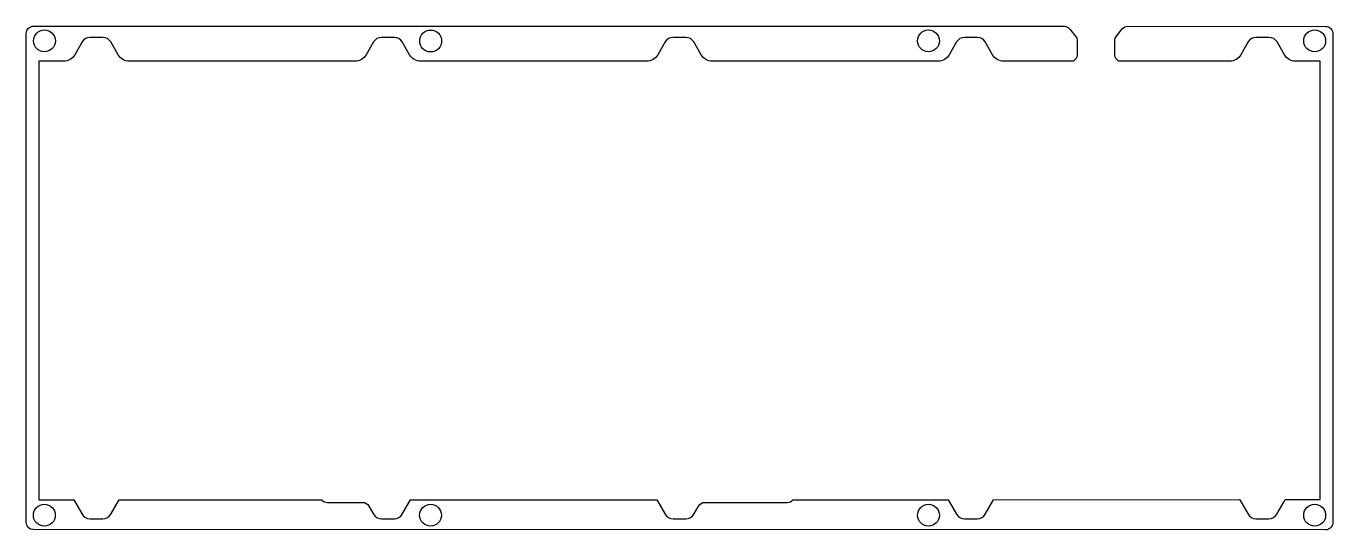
# Model space of a CAD drawing. Header units: millimetres. Extents: x -14 to 345, y -258 to -120.
import ezdxf

# ---------------------------------------------------------------- set-up
doc = ezdxf.new("R2010")
doc.units = ezdxf.units.MM
doc.layers.get('0').update_dxf_attribs({"linetype": 'CONTINUOUS'})

msp = doc.modelspace()

# ---------------------------------------------------------------- linework, layer by layer
msp.add_lwpolyline([(344.87, -256.43, -0.414258), (342.87, -258.43), (-11.76, -258.37, -0.414169), (-13.76, -256.37), (-13.74, -122.23, -0.414258), (-11.74, -120.23), (271.11, -120.27, -0.227613), (272.67, -121.02), (274.44, -123.23, -0.170523), (274.66, -123.85), (274.66, -128.1, -0.265921), (273.67, -129.82), (254.52, -129.82, -0.267949), (251.49, -128.07), (249.47, -124.57, 0.267949), (247.31, -123.32), (243.77, -123.32, 0.267949), (241.61, -124.57), (239.58, -128.07, -0.267949), (236.55, -129.82), (174.52, -129.82, -0.267949), (171.49, -128.07), (169.47, -124.57, 0.267949), (167.31, -123.32), (163.77, -123.32, 0.267949), (161.61, -124.57), (159.58, -128.07, -0.267949), (156.55, -129.82), (94.52, -129.82, -0.267949), (91.49, -128.07), (89.47, -124.57, 0.267949), (87.31, -123.32), (83.77, -123.32, 0.267949), (81.61, -124.57), (79.58, -128.07, -0.267949), (76.55, -129.82), (14.52, -129.82, -0.267949), (11.49, -128.07), (9.47, -124.57, 0.267949), (7.31, -123.32), (3.77, -123.32, 0.267949), (1.61, -124.57), (-0.42, -128.07, -0.267949), (-3.45, -129.82), (-6.46, -129.82), (-10.29, -129.82), (-10.29, -133.65), (-10.29, -245.06), (-10.29, -250.2), (-8.1, -250.2), (-0.67, -250.2), (-0.42, -250.64), (1.61, -254.14, 0.267949), (3.77, -255.39), (7.31, -255.39, 0.267949), (9.47, -254.14), (11.49, -250.64), (11.74, -250.2), (67.1, -250.2, -0.027439), (67.39, -250.22, 0.214017), (68.88, -250.89), (78.58, -250.89, -0.267949), (80.31, -251.89), (81.61, -254.14, 0.267949), (83.78, -255.39), (87.31, -255.39, 0.267949), (89.47, -254.14), (91.49, -250.64), (91.75, -250.2), (159.33, -250.2), (159.58, -250.64), (161.61, -254.14, 0.267949), (163.77, -255.39), (167.31, -255.39, 0.267949), (169.48, -254.14), (170.78, -251.89, -0.267949), (172.51, -250.89), (195.19, -250.89, 0.217117), (196.7, -250.2), (239.31, -250.16), (239.59, -250.64), (241.61, -254.14, 0.267949), (243.77, -255.39), (247.31, -255.39, 0.267949), (249.47, -254.14), (251.49, -250.64), (251.77, -250.15), (319.28, -250.1), (319.59, -250.64), (321.61, -254.14, 0.267949), (323.77, -255.39), (327.31, -255.39, 0.267949), (329.47, -254.14), (331.49, -250.64), (331.81, -250.09), (339.09, -250.09), (341.37, -250.08), (341.37, -245.16), (341.37, -133.65), (341.37, -129.82), (337.54, -129.82), (334.6, -129.82, -0.267949), (331.57, -128.07), (329.54, -124.57, 0.267949), (327.38, -123.32), (323.77, -123.32, 0.267949), (321.61, -124.57), (319.58, -128.07, -0.267949), (316.55, -129.82), (286.05, -129.82, -0.266002), (285.06, -128.1), (285.06, -123.86, -0.170678), (285.28, -123.23), (287.07, -121, -0.227543), (288.63, -120.25), (342.87, -120.28, -0.414222), (344.87, -122.28), (344.87, -123.35), (344.87, -124.35), (344.87, -254.3), (344.87, -255.3)], format="xyb", close=True)
for centre in [(-8.74, -124.28), (97.26, -124.29), (233.87, -124.28), (339.87, -124.28), (-8.76, -254.42), (97.24, -254.42), (233.87, -254.42), (339.87, -254.42)]:
    msp.add_circle(centre, 3)

doc.saveas('drawing.dxf')
